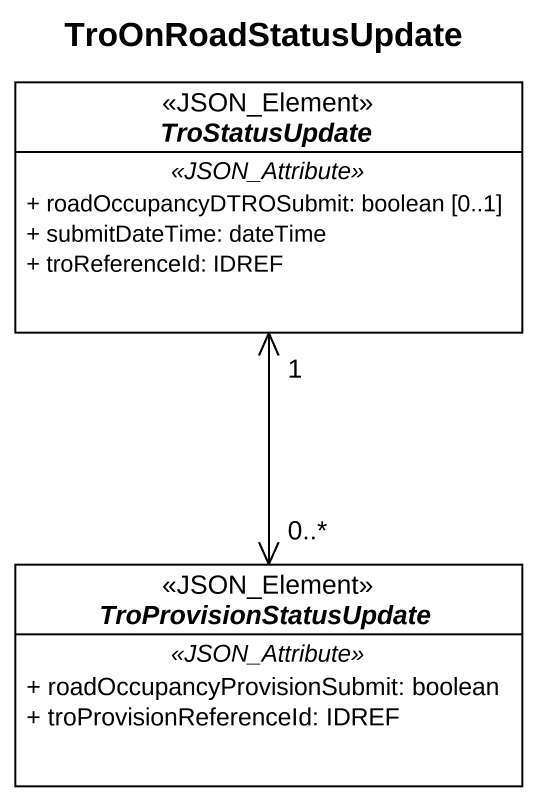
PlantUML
@startuml
title TroOnRoadStatusUpdate
hide circle
hide empty members
skinparam classAttributeIconSize 0
abstract class TroStatusUpdate <<JSON_Element>> {
  .. <<JSON_Attribute>> ..
  + roadOccupancyDTROSubmit: boolean [0..1]
  + submitDateTime: dateTime
  + troReferenceId: IDREF
}
abstract class TroProvisionStatusUpdate <<JSON_Element>> {
  .. <<JSON_Attribute>> ..
  + roadOccupancyProvisionSubmit: boolean
  + troProvisionReferenceId: IDREF
}
TroStatusUpdate "1" <--> "0..*" TroProvisionStatusUpdate
@enduml
